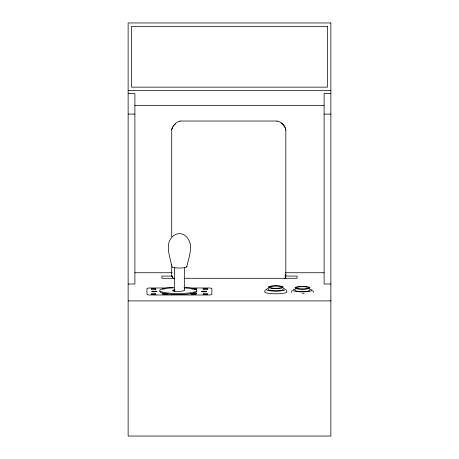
<?xml version="1.0" encoding="UTF-8"?>
<svg xmlns="http://www.w3.org/2000/svg" width="459" height="459" viewBox="0 0 459 459"><rect width="100%" height="100%" fill="white"/><g stroke="black" fill="none" stroke-linecap="round" stroke-linejoin="round"><path stroke-width="0.69" d="M291.299 292.343L292.102 290.679M186.847 266.811C188.706 257.051 194.719 243.878 185.654 236.064C181.781 232.323 175.602 233.069 172.165 236.976M264.837 290.874L265.606 289.755M170.966 238.364C165.435 246.236 170.025 256.472 171.465 265.015M165.808 293.674L163.49 293.691L164.735 293.353M302.389 293.594L304.047 293.519M128.136 90.526L330.864 90.526M128.136 93.504L134.894 93.504L134.894 284.006L128.136 284.006M330.864 93.504L324.106 93.504L324.106 284.006L330.864 284.006M134.894 105.421L324.106 105.421M128.136 114.09L134.894 114.09M324.106 114.09L330.864 114.09M171.712 238.158L171.712 129.415A11.722 11.682 0 0 1 180.135 121.027L277.035 121.027A10.838 10.792 0 0 1 285.808 129.765L285.808 274.884A9.972 9.932 0 0 1 285.05 278.682M134.894 272.744L172.165 272.744M285.4 272.744L324.106 272.744M171.936 276.077L161.924 276.077L161.924 278.297L174.799 278.297M284.919 276.077L297.076 276.077L297.076 278.297L184.093 278.297M173.049 287.988L150.368 287.988A3.322 0.545 0 0 0 146.989 288.539L146.989 294.431A3.322 0.545 0 0 0 150.368 294.982L208.484 294.982A3.379 0.557 0 0 0 211.863 294.431L211.863 288.539A3.322 0.545 0 0 0 208.484 287.988L184.386 287.988M193.164 293.347L195.236 293.553L193.991 293.892L191.925 293.553L193.164 293.347L193.164 294.093M128.136 300.897L330.864 300.897M191.919 288.877L195.23 288.877L194.237 288.998M163.467 288.889L164.46 288.9M312.636 290.484L313.6 292.595M286.141 289.95L286.749 290.874M277.035 121.027L277.035 121.423M184.484 267.511L184.484 290.696M180.135 121.027L180.135 121.423M174.345 267.511L174.345 291.402M171.712 264.309L171.712 275.756A16.547 16.484 0 0 0 172.676 277.724M286.571 291.367A11.159 1.939 0 0 1 275.796 293.806A11.159 1.939 0 0 1 265.021 291.367M283.008 289.164A7.464 1.297 0 0 1 275.796 290.799A7.464 1.297 0 0 1 268.584 289.164M283.071 288.441A9.501 1.652 0 0 1 282.314 290.702A9.501 1.652 0 0 1 269.278 290.702A9.501 1.652 0 0 1 268.521 288.441M309.659 289.893A7.464 1.297 0 0 1 302.447 291.528A7.464 1.297 0 0 1 295.235 289.893M309.722 289.17A9.501 1.652 0 0 1 308.964 291.431A9.501 1.652 0 0 1 295.923 291.431A9.501 1.652 0 0 1 295.171 289.17M183.996 290.335A5.743 0.947 0 0 1 176.015 291.31A5.743 0.947 0 0 1 174.862 289.686M196.871 291.488A18.584 3.052 0 0 1 178.035 294.5A18.584 3.052 0 0 1 159.709 291.402M184.007 287.541A18.584 3.052 0 0 1 193.09 292.291A18.584 3.052 0 0 1 162.796 292.131A18.584 3.052 0 0 1 173.732 287.483M173.014 291.069A5.743 0.947 0 0 1 174.862 290.69M167.535 293.542A2.76 0.453 0 0 1 166.525 294.162A2.76 0.453 0 0 1 162.756 293.995A2.76 0.453 0 0 1 163.765 293.376M167.81 293.508A2.76 0.453 0 0 1 166.089 294.047A2.76 0.453 0 0 1 162.647 293.812A2.76 0.453 0 0 1 163.765 293.232M162.366 288.958A2.76 0.453 0 0 1 164.408 288.516M162.457 288.986A2.76 0.453 0 0 1 164.408 288.665M193.578 293.312A2.76 0.453 0 0 1 196.297 293.846A2.76 0.453 0 0 1 192.637 294.196A2.76 0.453 0 0 1 191.191 293.542M193.578 293.169A2.76 0.453 0 0 1 196.326 293.657A2.76 0.453 0 0 1 193.101 294.064A2.76 0.453 0 0 1 190.915 293.502M192.195 288.55A2.76 0.453 0 0 1 196.125 288.768A2.76 0.453 0 0 1 194.289 289.382M192.195 288.7A2.76 0.453 0 0 1 195.763 288.814A2.76 0.453 0 0 1 195.528 289.411M186.595 266.495A7.436 1.222 0 0 1 179.417 268.033A7.436 1.222 0 0 1 172.234 266.495M163.691 288.935A2.025 0.333 0 0 1 164.557 288.837M195.431 289.004A2.025 0.333 0 0 1 194.966 289.399M191.925 288.969A2.025 0.333 0 0 1 195.132 288.929M195.385 293.657A2.025 0.333 0 0 1 193.589 294.15A2.025 0.333 0 0 1 191.873 293.645M192.631 293.525A2.025 0.333 0 0 1 194.656 293.531M166.875 294.012A2.025 0.333 0 0 1 164.27 294.11A2.025 0.333 0 0 1 163.341 293.697M281.097 123.035A10.838 10.792 0 0 1 284.19 126.11M284.746 127.057A10.838 10.792 0 0 1 285.808 130.161M171.712 129.811A11.722 11.682 0 0 1 172.888 126.936M173.439 126.059A11.722 11.682 0 0 1 175.545 123.769M173.255 278.263A16.547 16.484 0 0 1 171.712 275.36M285.808 274.482A9.972 9.932 0 0 1 285.05 278.286M275.796 285.837L273.862 285.882A7.464 1.297 0 0 0 268.395 287.305A7.464 1.297 0 0 0 275.796 288.43L277.729 288.384A7.464 1.297 0 0 0 283.197 286.967A7.464 1.297 0 0 0 275.796 285.837M302.447 286.565L300.513 286.611A7.464 1.297 0 0 0 295.045 288.034A7.464 1.297 0 0 0 302.447 289.159L304.38 289.113A7.464 1.297 0 0 0 309.848 287.695A7.464 1.297 0 0 0 302.447 286.565M330.864 22.95L128.136 22.95L128.136 436.05L330.864 436.05L330.864 22.95M327.485 26.329L131.515 26.329L131.515 87.147L327.485 87.147L327.485 26.329M156.45 291.207L152.399 291.207A2.45 0.402 0 0 0 152.399 291.763L156.45 291.763A2.45 0.402 0 0 0 156.45 291.207M206.12 291.207L202.063 291.207A2.45 0.402 0 0 0 202.063 291.763L206.12 291.763A2.45 0.402 0 0 0 206.12 291.207M207.468 289.428L207.468 288.654A2.461 0.402 0 0 0 205.276 288.43A2.461 0.402 0 0 0 203.079 288.654L203.079 289.428A2.461 0.402 0 0 0 205.276 289.652A2.461 0.402 0 0 0 207.468 289.428M207.468 294.317L207.468 293.542A2.461 0.402 0 0 0 205.276 293.318A2.461 0.402 0 0 0 203.079 293.542L203.079 294.317A2.461 0.402 0 0 0 205.276 294.54A2.461 0.402 0 0 0 207.468 294.317M155.773 289.428L155.773 288.654A2.461 0.402 0 0 0 153.581 288.43A2.461 0.402 0 0 0 151.384 288.654L151.384 289.428A2.461 0.402 0 0 0 153.581 289.652A2.461 0.402 0 0 0 155.773 289.428M155.773 294.317L155.773 293.542A2.461 0.402 0 0 0 153.581 293.318A2.461 0.402 0 0 0 151.384 293.542L151.384 294.317A2.461 0.402 0 0 0 153.581 294.54A2.461 0.402 0 0 0 155.773 294.317M271.481 288.034A6.742 1.17 0 0 0 282.44 287.334A6.742 1.17 0 0 0 273.466 286.037A6.742 1.17 0 0 0 271.481 288.034M298.132 288.763A6.742 1.17 0 0 0 309.085 288.063A6.742 1.17 0 0 0 300.117 286.766A6.742 1.17 0 0 0 298.132 288.763"/></g></svg>
